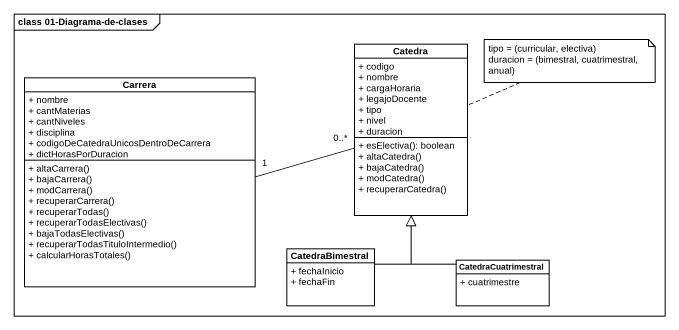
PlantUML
@startuml
mainframe class 01-Diagrama-de-clases
hide circle
hide empty members
skinparam classAttributeIconSize 0
class Catedra {
  + codigo
  + nombre
  + cargaHoraria
  + legajoDocente
  + tipo
  + nivel
  + duracion
  + esElectiva(): boolean
  + altaCatedra()
  + bajaCatedra()
  + modCatedra()
  + recuperarCatedra()
}
class Carrera {
  + nombre
  + cantMaterias
  + cantNiveles
  + disciplina
  + codigoDeCatedraUnicosDentroDeCarrera
  + dictHorasPorDuracion
  + altaCarrera()
  + bajaCarrera()
  + modCarrera()
  + recuperarCarrera()
  + recuperarTodas()
  + recuperarTodasElectivas()
  + bajaTodasElectivas()
  + recuperarTodasTituloIntermedio()
  + calcularHorasTotales()
}
class CatedraBimestral {
  + fechaInicio
  + fechaFin
}
class CatedraCuatrimestral {
  + cuatrimestre
}
Carrera "1" -right- "0..*" Catedra
CatedraBimestral -up-|> Catedra
CatedraCuatrimestral -up-|> Catedra
note right of Catedra
  tipo = (curricular, electiva)
  duracion = (bimestral, cuatrimestral, anual)
end note
@enduml
